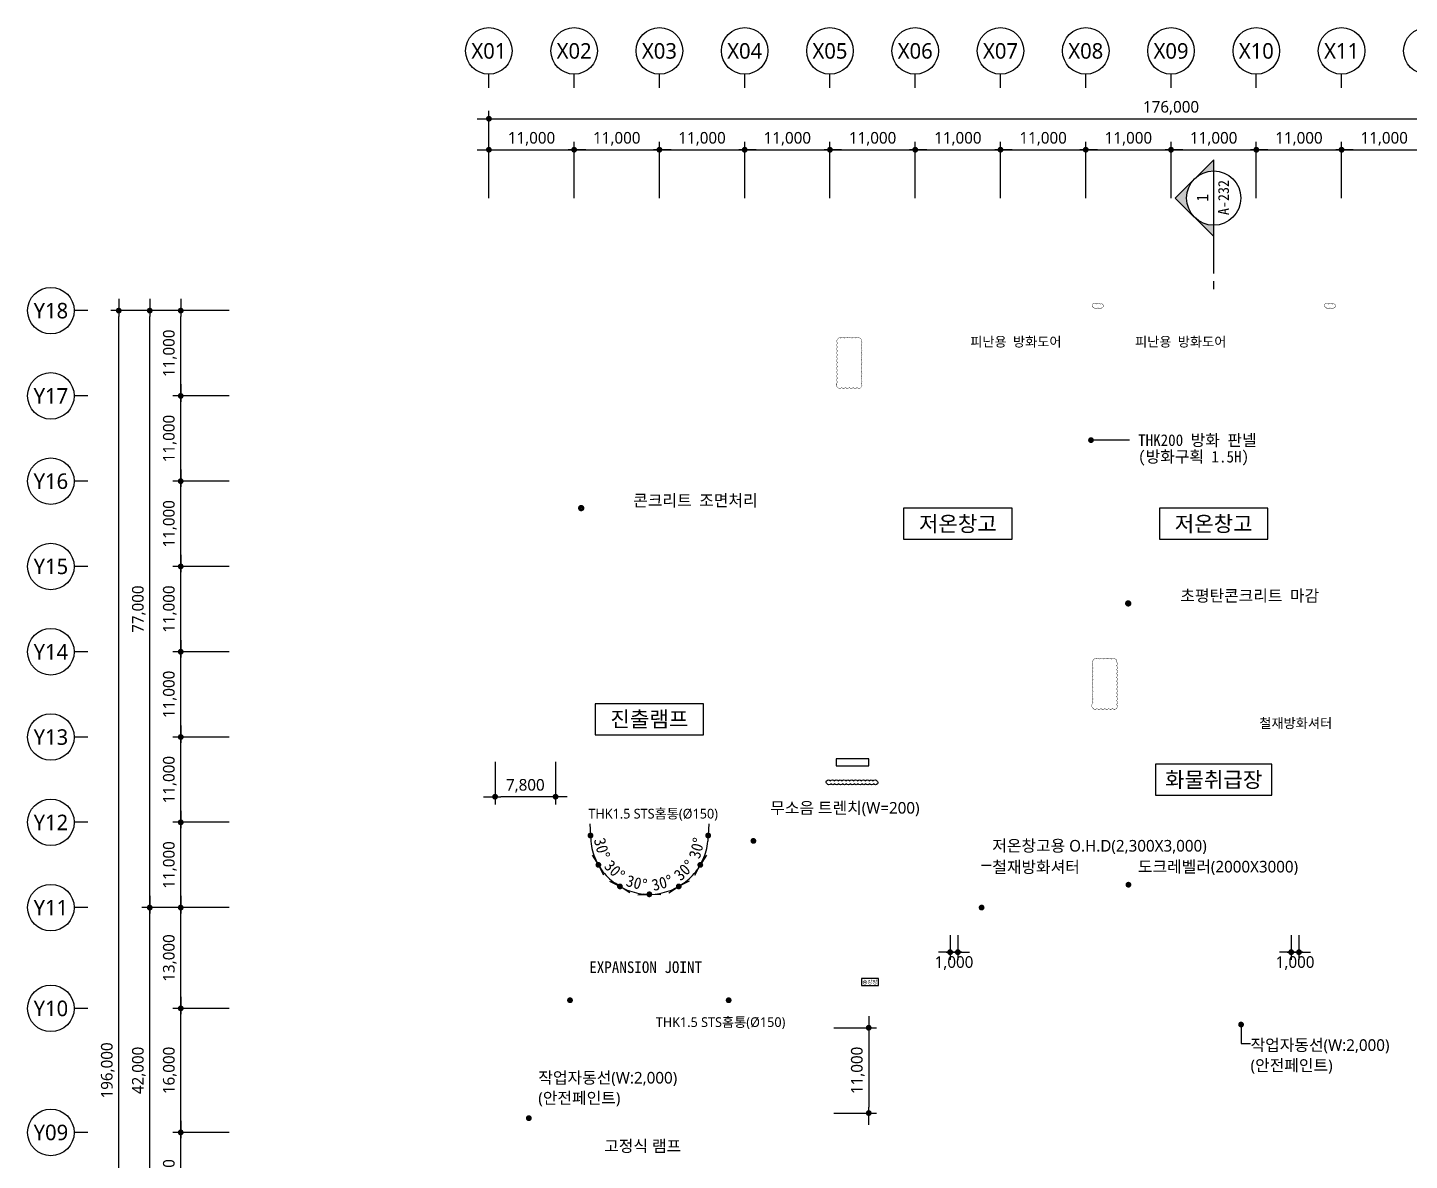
# Model space of a CAD drawing. Header units: millimetres. Extents: x 3546612 to 5615882, y 547008 to 3162891.
# Drawn here: x 4806612 to 4984855, y 2125788 to 2271891 of the extents above; entities that cross this region are included whole.
import ezdxf
from ezdxf.enums import TextEntityAlignment as Align

# ---------------------------------------------------------------- set-up
doc = ezdxf.new("R2010")
doc.units = ezdxf.units.MM
for name, color, linetype, lineweight in [('A-AXIS-BUBL', 7, 'Continuous', 25), ('A-DIMS', 7, 'Continuous', 25), ('A-MKXS-LEAD', 7, 'Continuous', 25), ('A-MKXS-MAK1', 3, 'Continuous', 25), ('A-MKXS-TEXT1', 3, 'Continuous', 25), ('A-MKXS-TEXT2', 7, 'Continuous', 25), ('A-XXXX-TXT2', 3, 'Continuous', 25), ('REV-202205', 20, 'Continuous', 25)]:
    doc.layers.add(name, color=color, linetype=linetype, lineweight=lineweight)
doc.styles.add('HY울릉도L', font='')
doc.styles.add('XR-평면도$0$맑은 고딕', font='malgun.ttf')
doc.styles.add('돋움', font='')
doc.styles.add('돋움체', font='')
doc.styles.add('맑은고딕', font='malgun.ttf')
doc.styles.get('HY울릉도L').set_extended_font_data('HYwulM')
doc.styles.get('돋움').set_extended_font_data('DotumChe')
doc.styles.get('돋움체').set_extended_font_data('DotumChe')
doc.dimstyles.new('CDIM', dxfattribs={"dimtxt": 3, "dimasz": 1.5, "dimexe": 2, "dimexo": 1, "dimgap": 1, "dimtad": 1, "dimdec": 0, "dimrnd": 0.5, "dimzin": 0, "dimdsep": 32, "dimlunit": 6, "dimtxsty": 'HY울릉도L', "dimblk1": '_CIDOT', "dimblk2": '_CIDOT', "dimsah": 1, "dimcen": 5.5, "dimclrd": 2, "dimclre": 2, "dimclrt": 7, "dimadec": 0, "dimazin": 0, "dimtfac": 1, "dimtdec": 0, "dimtix": 1, "dimtmove": 2, "dimatfit": 1, "dimldrblk": '_CIDOT', "dimfxl": 1, "dimtolj": 1, "dimtzin": 0, "dimlwd": -1, "dimarcsym": 0})

# ---------------------------------------------------------------- blocks, each defined once
blk = doc.blocks.new('_CIDOT')
at = {"color": 0, "linetype": 'ByBlock'}
blk.add_line((2, 0), (-1, 0), dxfattribs=at)
at = {"color": 0, "linetype": 'ByBlock', "const_width": 0.5}
blk.add_lwpolyline([(-0.25, 0, 1), (0.25, 0, 1)], format="xyb", close=True, dxfattribs=at)
blk = doc.blocks.new('*D15')
at = {"layer": 'A-DIMS', "lineweight": -2, "transparency": 16777216}
for p, q in [((93193, 135121), (85943, 135121)), ((93193, 122121), (85943, 122121))]:
    blk.add_line(p, q, dxfattribs=at)
at = {"layer": 'A-DIMS', "transparency": 16777216}
blk.add_line((86943, 122871), (86943, 134371), dxfattribs=at)
at = {"layer": 'A-DIMS', "transparency": 16777216, "xscale": 750, "yscale": 750, "zscale": 750}
for p, rotation in [((86943, 135121), 90), ((86943, 122121), 270)]:
    blk.add_blockref('_CIDOT', p, dxfattribs=dict(at, rotation=rotation))
at = {"layer": 'A-DIMS', "color": 3, "transparency": 16777216, "insert": (85538, 128621), "char_height": 1500, "attachment_point": 5, "rotation": 90, "style": '맑은고딕'}
blk.add_mtext('\\A1;13,000', dxfattribs=at)
blk = doc.blocks.new('*D16')
at = {"layer": 'A-DIMS', "lineweight": -2, "transparency": 16777216}
for p, q in [((93193, 151121), (85943, 151121)), ((93193, 135121), (85943, 135121))]:
    blk.add_line(p, q, dxfattribs=at)
at = {"layer": 'A-DIMS', "transparency": 16777216}
blk.add_line((86943, 135871), (86943, 150371), dxfattribs=at)
at = {"layer": 'A-DIMS', "transparency": 16777216, "xscale": 750, "yscale": 750, "zscale": 750}
for p, rotation in [((86943, 151121), 90), ((86943, 135121), 270)]:
    blk.add_blockref('_CIDOT', p, dxfattribs=dict(at, rotation=rotation))
at = {"layer": 'A-DIMS', "color": 3, "transparency": 16777216, "insert": (85538, 143121), "char_height": 1500, "attachment_point": 5, "rotation": 90, "style": '맑은고딕'}
blk.add_mtext('\\A1;16,000', dxfattribs=at)
blk = doc.blocks.new('*D17')
at = {"layer": 'A-DIMS', "lineweight": -2, "transparency": 16777216}
for p, q in [((93193, 164121), (85943, 164121)), ((93193, 151121), (85943, 151121))]:
    blk.add_line(p, q, dxfattribs=at)
at = {"layer": 'A-DIMS', "transparency": 16777216}
blk.add_line((86943, 151871), (86943, 163371), dxfattribs=at)
at = {"layer": 'A-DIMS', "transparency": 16777216, "xscale": 750, "yscale": 750, "zscale": 750}
for p, rotation in [((86943, 164121), 90), ((86943, 151121), 270)]:
    blk.add_blockref('_CIDOT', p, dxfattribs=dict(at, rotation=rotation))
at = {"layer": 'A-DIMS', "color": 3, "transparency": 16777216, "insert": (85538, 157621), "char_height": 1500, "attachment_point": 5, "rotation": 90, "style": '맑은고딕'}
blk.add_mtext('\\A1;13,000', dxfattribs=at)
blk = doc.blocks.new('*D18')
at = {"layer": 'A-DIMS', "lineweight": -2, "transparency": 16777216}
for p, q in [((93193, 175121), (85943, 175121)), ((93193, 164121), (85943, 164121))]:
    blk.add_line(p, q, dxfattribs=at)
at = {"layer": 'A-DIMS', "transparency": 16777216}
blk.add_line((86943, 164871), (86943, 174371), dxfattribs=at)
at = {"layer": 'A-DIMS', "transparency": 16777216, "xscale": 750, "yscale": 750, "zscale": 750}
for p, rotation in [((86943, 175121), 90), ((86943, 164121), 270)]:
    blk.add_blockref('_CIDOT', p, dxfattribs=dict(at, rotation=rotation))
at = {"layer": 'A-DIMS', "color": 3, "transparency": 16777216, "insert": (85538, 169621), "char_height": 1500, "attachment_point": 5, "rotation": 90, "style": '맑은고딕'}
blk.add_mtext('\\A1;11,000', dxfattribs=at)
blk = doc.blocks.new('*D19')
at = {"layer": 'A-DIMS', "lineweight": -2, "transparency": 16777216}
for p, q in [((93193, 186121), (85943, 186121)), ((93193, 175121), (85943, 175121))]:
    blk.add_line(p, q, dxfattribs=at)
at = {"layer": 'A-DIMS', "transparency": 16777216}
blk.add_line((86943, 175871), (86943, 185371), dxfattribs=at)
at = {"layer": 'A-DIMS', "transparency": 16777216, "xscale": 750, "yscale": 750, "zscale": 750}
for p, rotation in [((86943, 186121), 90), ((86943, 175121), 270)]:
    blk.add_blockref('_CIDOT', p, dxfattribs=dict(at, rotation=rotation))
at = {"layer": 'A-DIMS', "color": 3, "transparency": 16777216, "insert": (85538, 180621), "char_height": 1500, "attachment_point": 5, "rotation": 90, "style": '맑은고딕'}
blk.add_mtext('\\A1;11,000', dxfattribs=at)
blk = doc.blocks.new('*D20')
at = {"layer": 'A-DIMS', "lineweight": -2, "transparency": 16777216}
for p, q in [((93193, 197121), (85943, 197121)), ((93193, 186121), (85943, 186121))]:
    blk.add_line(p, q, dxfattribs=at)
at = {"layer": 'A-DIMS', "transparency": 16777216}
blk.add_line((86943, 186871), (86943, 196371), dxfattribs=at)
at = {"layer": 'A-DIMS', "transparency": 16777216, "xscale": 750, "yscale": 750, "zscale": 750}
for p, rotation in [((86943, 197121), 90), ((86943, 186121), 270)]:
    blk.add_blockref('_CIDOT', p, dxfattribs=dict(at, rotation=rotation))
at = {"layer": 'A-DIMS', "color": 3, "transparency": 16777216, "insert": (85538, 191621), "char_height": 1500, "attachment_point": 5, "rotation": 90, "style": '맑은고딕'}
blk.add_mtext('\\A1;11,000', dxfattribs=at)
blk = doc.blocks.new('*D21')
at = {"layer": 'A-DIMS', "lineweight": -2, "transparency": 16777216}
for p, q in [((93193, 208121), (85943, 208121)), ((93193, 197121), (85943, 197121))]:
    blk.add_line(p, q, dxfattribs=at)
at = {"layer": 'A-DIMS', "transparency": 16777216}
blk.add_line((86943, 197871), (86943, 207371), dxfattribs=at)
at = {"layer": 'A-DIMS', "transparency": 16777216, "xscale": 750, "yscale": 750, "zscale": 750}
for p, rotation in [((86943, 208121), 90), ((86943, 197121), 270)]:
    blk.add_blockref('_CIDOT', p, dxfattribs=dict(at, rotation=rotation))
at = {"layer": 'A-DIMS', "color": 3, "transparency": 16777216, "insert": (85538, 202621), "char_height": 1500, "attachment_point": 5, "rotation": 90, "style": '맑은고딕'}
blk.add_mtext('\\A1;11,000', dxfattribs=at)
blk = doc.blocks.new('*D22')
at = {"layer": 'A-DIMS', "lineweight": -2, "transparency": 16777216}
for p, q in [((93193, 219121), (85943, 219121)), ((93193, 208121), (85943, 208121))]:
    blk.add_line(p, q, dxfattribs=at)
at = {"layer": 'A-DIMS', "transparency": 16777216}
blk.add_line((86943, 208871), (86943, 218371), dxfattribs=at)
at = {"layer": 'A-DIMS', "transparency": 16777216, "xscale": 750, "yscale": 750, "zscale": 750}
for p, rotation in [((86943, 219121), 90), ((86943, 208121), 270)]:
    blk.add_blockref('_CIDOT', p, dxfattribs=dict(at, rotation=rotation))
at = {"layer": 'A-DIMS', "color": 3, "transparency": 16777216, "insert": (85538, 213621), "char_height": 1500, "attachment_point": 5, "rotation": 90, "style": '맑은고딕'}
blk.add_mtext('\\A1;11,000', dxfattribs=at)
blk = doc.blocks.new('*D23')
at = {"layer": 'A-DIMS', "lineweight": -2, "transparency": 16777216}
for p, q in [((93193, 230121), (85943, 230121)), ((93193, 219121), (85943, 219121))]:
    blk.add_line(p, q, dxfattribs=at)
at = {"layer": 'A-DIMS', "transparency": 16777216}
blk.add_line((86943, 219871), (86943, 229371), dxfattribs=at)
at = {"layer": 'A-DIMS', "transparency": 16777216, "xscale": 750, "yscale": 750, "zscale": 750}
for p, rotation in [((86943, 230121), 90), ((86943, 219121), 270)]:
    blk.add_blockref('_CIDOT', p, dxfattribs=dict(at, rotation=rotation))
at = {"layer": 'A-DIMS', "color": 3, "transparency": 16777216, "insert": (85538, 224621), "char_height": 1500, "attachment_point": 5, "rotation": 90, "style": '맑은고딕'}
blk.add_mtext('\\A1;11,000', dxfattribs=at)
blk = doc.blocks.new('*D24')
at = {"layer": 'A-DIMS', "lineweight": -2, "transparency": 16777216}
for p, q in [((93193, 241121), (85943, 241121)), ((93193, 230121), (85943, 230121))]:
    blk.add_line(p, q, dxfattribs=at)
at = {"layer": 'A-DIMS', "transparency": 16777216}
blk.add_line((86943, 230871), (86943, 240371), dxfattribs=at)
at = {"layer": 'A-DIMS', "transparency": 16777216, "xscale": 750, "yscale": 750, "zscale": 750}
for p, rotation in [((86943, 241121), 90), ((86943, 230121), 270)]:
    blk.add_blockref('_CIDOT', p, dxfattribs=dict(at, rotation=rotation))
at = {"layer": 'A-DIMS', "color": 3, "transparency": 16777216, "insert": (85538, 235621), "char_height": 1500, "attachment_point": 5, "rotation": 90, "style": '맑은고딕'}
blk.add_mtext('\\A1;11,000', dxfattribs=at)
blk = doc.blocks.new('*D26')
at = {"layer": 'A-DIMS', "lineweight": -2, "transparency": 16777216}
for p, q in [((93193, 241121), (77943, 241121)), ((93193, 45121), (77943, 45121))]:
    blk.add_line(p, q, dxfattribs=at)
at = {"layer": 'A-DIMS', "transparency": 16777216}
blk.add_line((78943, 45871), (78943, 240371), dxfattribs=at)
at = {"layer": 'A-DIMS', "transparency": 16777216, "xscale": 750, "yscale": 750, "zscale": 750}
for p, rotation in [((78943, 241121), 90), ((78943, 45121), 270)]:
    blk.add_blockref('_CIDOT', p, dxfattribs=dict(at, rotation=rotation))
at = {"layer": 'A-DIMS', "color": 3, "transparency": 16777216, "insert": (77538, 143121), "char_height": 1500, "attachment_point": 5, "rotation": 90, "style": '맑은고딕'}
blk.add_mtext('\\A1;196,000', dxfattribs=at)
blk = doc.blocks.new('*D28')
at = {"layer": 'A-DIMS', "lineweight": -2, "transparency": 16777216}
for p, q in [((93193, 164121), (81943, 164121)), ((93193, 122121), (81943, 122121))]:
    blk.add_line(p, q, dxfattribs=at)
at = {"layer": 'A-DIMS', "transparency": 16777216}
blk.add_line((82943, 122871), (82943, 163371), dxfattribs=at)
at = {"layer": 'A-DIMS', "transparency": 16777216, "xscale": 750, "yscale": 750, "zscale": 750}
for p, rotation in [((82943, 164121), 90), ((82943, 122121), 270)]:
    blk.add_blockref('_CIDOT', p, dxfattribs=dict(at, rotation=rotation))
at = {"layer": 'A-DIMS', "color": 3, "transparency": 16777216, "insert": (81542, 143121), "char_height": 1500, "attachment_point": 5, "rotation": 90, "style": '맑은고딕'}
blk.add_mtext('\\A1;42,000', dxfattribs=at)
blk = doc.blocks.new('*D29')
at = {"layer": 'A-DIMS', "lineweight": -2, "transparency": 16777216}
for p, q in [((93193, 241121), (81943, 241121)), ((93193, 164121), (81943, 164121))]:
    blk.add_line(p, q, dxfattribs=at)
at = {"layer": 'A-DIMS', "transparency": 16777216}
blk.add_line((82943, 164871), (82943, 240371), dxfattribs=at)
at = {"layer": 'A-DIMS', "transparency": 16777216, "xscale": 750, "yscale": 750, "zscale": 750}
for p, rotation in [((82943, 241121), 90), ((82943, 164121), 270)]:
    blk.add_blockref('_CIDOT', p, dxfattribs=dict(at, rotation=rotation))
at = {"layer": 'A-DIMS', "color": 3, "transparency": 16777216, "insert": (81542, 202621), "char_height": 1500, "attachment_point": 5, "rotation": 90, "style": '맑은고딕'}
blk.add_mtext('\\A1;77,000', dxfattribs=at)
blk = doc.blocks.new('*D30')
at = {"layer": 'A-DIMS', "lineweight": -2, "transparency": 16777216}
for p, q in [((148693, 255621), (148693, 262871)), ((159693, 255621), (159693, 262871))]:
    blk.add_line(p, q, dxfattribs=at)
at = {"layer": 'A-DIMS', "transparency": 16777216}
blk.add_line((149443, 261871), (158943, 261871), dxfattribs=at)
at = {"layer": 'A-DIMS', "transparency": 16777216, "xscale": 750, "yscale": 750, "zscale": 750, "rotation": 180}
blk.add_blockref('_CIDOT', (148693, 261871), dxfattribs=at)
at = {"layer": 'A-DIMS', "transparency": 16777216, "xscale": 750, "yscale": 750, "zscale": 750}
blk.add_blockref('_CIDOT', (159693, 261871), dxfattribs=at)
at = {"layer": 'A-DIMS', "color": 3, "transparency": 16777216, "insert": (154193, 263275), "char_height": 1500, "attachment_point": 5, "style": '맑은고딕'}
blk.add_mtext('\\A1;11,000', dxfattribs=at)
blk = doc.blocks.new('*D31')
at = {"layer": 'A-DIMS', "lineweight": -2, "transparency": 16777216}
for p, q in [((159693, 255621), (159693, 262871)), ((170693, 255621), (170693, 262871))]:
    blk.add_line(p, q, dxfattribs=at)
at = {"layer": 'A-DIMS', "transparency": 16777216}
blk.add_line((160443, 261871), (169943, 261871), dxfattribs=at)
at = {"layer": 'A-DIMS', "transparency": 16777216, "xscale": 750, "yscale": 750, "zscale": 750, "rotation": 180}
blk.add_blockref('_CIDOT', (159693, 261871), dxfattribs=at)
at = {"layer": 'A-DIMS', "transparency": 16777216, "xscale": 750, "yscale": 750, "zscale": 750}
blk.add_blockref('_CIDOT', (170693, 261871), dxfattribs=at)
at = {"layer": 'A-DIMS', "color": 3, "transparency": 16777216, "insert": (165193, 263275), "char_height": 1500, "attachment_point": 5, "style": '맑은고딕'}
blk.add_mtext('\\A1;11,000', dxfattribs=at)
blk = doc.blocks.new('*D32')
at = {"layer": 'A-DIMS', "lineweight": -2, "transparency": 16777216}
for p, q in [((170693, 255621), (170693, 262871)), ((181693, 255621), (181693, 262871))]:
    blk.add_line(p, q, dxfattribs=at)
at = {"layer": 'A-DIMS', "transparency": 16777216}
blk.add_line((171443, 261871), (180943, 261871), dxfattribs=at)
at = {"layer": 'A-DIMS', "transparency": 16777216, "xscale": 750, "yscale": 750, "zscale": 750, "rotation": 180}
blk.add_blockref('_CIDOT', (170693, 261871), dxfattribs=at)
at = {"layer": 'A-DIMS', "transparency": 16777216, "xscale": 750, "yscale": 750, "zscale": 750}
blk.add_blockref('_CIDOT', (181693, 261871), dxfattribs=at)
at = {"layer": 'A-DIMS', "color": 3, "transparency": 16777216, "insert": (176193, 263275), "char_height": 1500, "attachment_point": 5, "style": '맑은고딕'}
blk.add_mtext('\\A1;11,000', dxfattribs=at)
blk = doc.blocks.new('*D33')
at = {"layer": 'A-DIMS', "lineweight": -2, "transparency": 16777216}
for p, q in [((181693, 255621), (181693, 262871)), ((192693, 255621), (192693, 262871))]:
    blk.add_line(p, q, dxfattribs=at)
at = {"layer": 'A-DIMS', "transparency": 16777216}
blk.add_line((182443, 261871), (191943, 261871), dxfattribs=at)
at = {"layer": 'A-DIMS', "transparency": 16777216, "xscale": 750, "yscale": 750, "zscale": 750, "rotation": 180}
blk.add_blockref('_CIDOT', (181693, 261871), dxfattribs=at)
at = {"layer": 'A-DIMS', "transparency": 16777216, "xscale": 750, "yscale": 750, "zscale": 750}
blk.add_blockref('_CIDOT', (192693, 261871), dxfattribs=at)
at = {"layer": 'A-DIMS', "color": 3, "transparency": 16777216, "insert": (187193, 263275), "char_height": 1500, "attachment_point": 5, "style": '맑은고딕'}
blk.add_mtext('\\A1;11,000', dxfattribs=at)
blk = doc.blocks.new('*D34')
at = {"layer": 'A-DIMS', "lineweight": -2, "transparency": 16777216}
for p, q in [((192693, 255621), (192693, 262871)), ((203693, 255621), (203693, 262871))]:
    blk.add_line(p, q, dxfattribs=at)
at = {"layer": 'A-DIMS', "transparency": 16777216}
blk.add_line((193443, 261871), (202943, 261871), dxfattribs=at)
at = {"layer": 'A-DIMS', "transparency": 16777216, "xscale": 750, "yscale": 750, "zscale": 750, "rotation": 180}
blk.add_blockref('_CIDOT', (192693, 261871), dxfattribs=at)
at = {"layer": 'A-DIMS', "transparency": 16777216, "xscale": 750, "yscale": 750, "zscale": 750}
blk.add_blockref('_CIDOT', (203693, 261871), dxfattribs=at)
at = {"layer": 'A-DIMS', "color": 3, "transparency": 16777216, "insert": (198193, 263275), "char_height": 1500, "attachment_point": 5, "style": '맑은고딕'}
blk.add_mtext('\\A1;11,000', dxfattribs=at)
blk = doc.blocks.new('*D35')
at = {"layer": 'A-DIMS', "lineweight": -2, "transparency": 16777216}
for p, q in [((203693, 255621), (203693, 262871)), ((214693, 255621), (214693, 262871))]:
    blk.add_line(p, q, dxfattribs=at)
at = {"layer": 'A-DIMS', "transparency": 16777216}
blk.add_line((204443, 261871), (213943, 261871), dxfattribs=at)
at = {"layer": 'A-DIMS', "transparency": 16777216, "xscale": 750, "yscale": 750, "zscale": 750, "rotation": 180}
blk.add_blockref('_CIDOT', (203693, 261871), dxfattribs=at)
at = {"layer": 'A-DIMS', "transparency": 16777216, "xscale": 750, "yscale": 750, "zscale": 750}
blk.add_blockref('_CIDOT', (214693, 261871), dxfattribs=at)
at = {"layer": 'A-DIMS', "color": 3, "transparency": 16777216, "insert": (209193, 263275), "char_height": 1500, "attachment_point": 5, "style": '맑은고딕'}
blk.add_mtext('\\A1;11,000', dxfattribs=at)
blk = doc.blocks.new('*D36')
at = {"layer": 'A-DIMS', "lineweight": -2, "transparency": 16777216}
for p, q in [((214693, 255621), (214693, 262871)), ((225693, 255621), (225693, 262871))]:
    blk.add_line(p, q, dxfattribs=at)
at = {"layer": 'A-DIMS', "transparency": 16777216}
blk.add_line((215443, 261871), (224943, 261871), dxfattribs=at)
at = {"layer": 'A-DIMS', "transparency": 16777216, "xscale": 750, "yscale": 750, "zscale": 750, "rotation": 180}
blk.add_blockref('_CIDOT', (214693, 261871), dxfattribs=at)
at = {"layer": 'A-DIMS', "transparency": 16777216, "xscale": 750, "yscale": 750, "zscale": 750}
blk.add_blockref('_CIDOT', (225693, 261871), dxfattribs=at)
at = {"layer": 'A-DIMS', "color": 3, "transparency": 16777216, "insert": (220193, 263275), "char_height": 1500, "attachment_point": 5, "style": '맑은고딕'}
blk.add_mtext('\\A1;11,000', dxfattribs=at)
blk = doc.blocks.new('*D37')
at = {"layer": 'A-DIMS', "lineweight": -2, "transparency": 16777216}
for p, q in [((225693, 255621), (225693, 262871)), ((236693, 255621), (236693, 262871))]:
    blk.add_line(p, q, dxfattribs=at)
at = {"layer": 'A-DIMS', "transparency": 16777216}
blk.add_line((226443, 261871), (235943, 261871), dxfattribs=at)
at = {"layer": 'A-DIMS', "transparency": 16777216, "xscale": 750, "yscale": 750, "zscale": 750, "rotation": 180}
blk.add_blockref('_CIDOT', (225693, 261871), dxfattribs=at)
at = {"layer": 'A-DIMS', "transparency": 16777216, "xscale": 750, "yscale": 750, "zscale": 750}
blk.add_blockref('_CIDOT', (236693, 261871), dxfattribs=at)
at = {"layer": 'A-DIMS', "color": 3, "transparency": 16777216, "insert": (231193, 263275), "char_height": 1500, "attachment_point": 5, "style": '맑은고딕'}
blk.add_mtext('\\A1;11,000', dxfattribs=at)
blk = doc.blocks.new('*D38')
at = {"layer": 'A-DIMS', "lineweight": -2, "transparency": 16777216}
for p, q in [((236693, 255621), (236693, 262871)), ((247693, 255621), (247693, 262871))]:
    blk.add_line(p, q, dxfattribs=at)
at = {"layer": 'A-DIMS', "transparency": 16777216}
blk.add_line((237443, 261871), (246943, 261871), dxfattribs=at)
at = {"layer": 'A-DIMS', "transparency": 16777216, "xscale": 750, "yscale": 750, "zscale": 750, "rotation": 180}
blk.add_blockref('_CIDOT', (236693, 261871), dxfattribs=at)
at = {"layer": 'A-DIMS', "transparency": 16777216, "xscale": 750, "yscale": 750, "zscale": 750}
blk.add_blockref('_CIDOT', (247693, 261871), dxfattribs=at)
at = {"layer": 'A-DIMS', "color": 3, "transparency": 16777216, "insert": (242193, 263275), "char_height": 1500, "attachment_point": 5, "style": '맑은고딕'}
blk.add_mtext('\\A1;11,000', dxfattribs=at)
blk = doc.blocks.new('*D43')
at = {"layer": 'A-DIMS', "lineweight": -2, "transparency": 16777216}
for p, q in [((126693, 255621), (126693, 266871)), ((302693, 255621), (302693, 266871))]:
    blk.add_line(p, q, dxfattribs=at)
at = {"layer": 'A-DIMS', "transparency": 16777216}
blk.add_line((127443, 265871), (301943, 265871), dxfattribs=at)
at = {"layer": 'A-DIMS', "transparency": 16777216, "xscale": 750, "yscale": 750, "zscale": 750, "rotation": 180}
blk.add_blockref('_CIDOT', (126693, 265871), dxfattribs=at)
at = {"layer": 'A-DIMS', "transparency": 16777216, "xscale": 750, "yscale": 750, "zscale": 750}
blk.add_blockref('_CIDOT', (302693, 265871), dxfattribs=at)
at = {"layer": 'A-DIMS', "color": 3, "transparency": 16777216, "insert": (214693, 267275), "char_height": 1500, "attachment_point": 5, "style": '맑은고딕'}
blk.add_mtext('\\A1;176,000', dxfattribs=at)
blk = doc.blocks.new('*D45')
at = {"layer": 'A-DIMS', "lineweight": -2, "transparency": 16777216}
for p, q in [((126693, 255621), (126693, 262871)), ((137693, 255621), (137693, 262871))]:
    blk.add_line(p, q, dxfattribs=at)
at = {"layer": 'A-DIMS', "transparency": 16777216}
blk.add_line((127443, 261871), (136943, 261871), dxfattribs=at)
at = {"layer": 'A-DIMS', "transparency": 16777216, "xscale": 750, "yscale": 750, "zscale": 750, "rotation": 180}
blk.add_blockref('_CIDOT', (126693, 261871), dxfattribs=at)
at = {"layer": 'A-DIMS', "transparency": 16777216, "xscale": 750, "yscale": 750, "zscale": 750}
blk.add_blockref('_CIDOT', (137693, 261871), dxfattribs=at)
at = {"layer": 'A-DIMS', "color": 3, "transparency": 16777216, "insert": (132193, 263275), "char_height": 1500, "attachment_point": 5, "style": '맑은고딕'}
blk.add_mtext('\\A1;11,000', dxfattribs=at)
blk = doc.blocks.new('*D46')
at = {"layer": 'A-DIMS', "lineweight": -2, "transparency": 16777216}
for p, q in [((137693, 255621), (137693, 262871)), ((148693, 255621), (148693, 262871))]:
    blk.add_line(p, q, dxfattribs=at)
at = {"layer": 'A-DIMS', "transparency": 16777216}
blk.add_line((138443, 261871), (147943, 261871), dxfattribs=at)
at = {"layer": 'A-DIMS', "transparency": 16777216, "xscale": 750, "yscale": 750, "zscale": 750, "rotation": 180}
blk.add_blockref('_CIDOT', (137693, 261871), dxfattribs=at)
at = {"layer": 'A-DIMS', "transparency": 16777216, "xscale": 750, "yscale": 750, "zscale": 750}
blk.add_blockref('_CIDOT', (148693, 261871), dxfattribs=at)
at = {"layer": 'A-DIMS', "color": 3, "transparency": 16777216, "insert": (143193, 263275), "char_height": 1500, "attachment_point": 5, "style": '맑은고딕'}
blk.add_mtext('\\A1;11,000', dxfattribs=at)
blk = doc.blocks.new('글_진출램프')
at = {"layer": 'A-XXXX-TXT2', "color": 0}
blk.add_lwpolyline([(-7000, -1997), (7000, -1997), (7000, 2003), (-7000, 2003)], close=True, dxfattribs=at)
at = {"layer": 'A-XXXX-TXT2', "style": '맑은고딕'}
blk.add_text('진출램프', height=2000, dxfattribs=at).set_placement((0, 3), align=Align.MIDDLE_CENTER)
blk = doc.blocks.new('글_승강장')
at = {"layer": 'A-XXXX-TXT2', "color": 0, "ltscale": 100}
blk.add_lwpolyline([(-1100, 450), (-1100, -450), (1100, -450), (1100, 450)], close=True, dxfattribs=at)
at = {"layer": 'A-XXXX-TXT2', "ltscale": 100, "style": 'XR-평면도$0$맑은 고딕'}
blk.add_text('승강장', height=500, dxfattribs=at).set_placement((0, 0), align=Align.MIDDLE_CENTER)
blk = doc.blocks.new('*D110')
at = {"layer": 'A-DIMS', "lineweight": -2, "transparency": 16777216}
for p, q in [((4866912, 2177191), (4866912, 2171691)), ((4874712, 2177191), (4874712, 2171691))]:
    blk.add_line(p, q, dxfattribs=at)
at = {"layer": 'A-DIMS', "transparency": 16777216}
blk.add_line((4873962, 2172691), (4867662, 2172691), dxfattribs=at)
at = {"layer": 'A-DIMS', "transparency": 16777216, "xscale": 750, "yscale": 750, "zscale": 750}
for p, rotation in [((4866912, 2172691), 179.9999710073349), ((4874712, 2172691), 359.9999710073349)]:
    blk.add_blockref('_CIDOT', p, dxfattribs=dict(at, rotation=rotation))
at = {"layer": 'A-DIMS', "color": 3, "transparency": 16777216, "insert": (4870812, 2174092), "char_height": 1500, "attachment_point": 5, "rotation": 359.99997, "style": '맑은고딕'}
blk.add_mtext('\\A1;7,800', dxfattribs=at)
blk = doc.blocks.new('*D112')
at = {"layer": 'A-DIMS', "lineweight": -2, "transparency": 16777216}
for p, q in [((4925612, 2154840), (4925612, 2151640)), ((4926612, 2154840), (4926612, 2151640))]:
    blk.add_line(p, q, dxfattribs=at)
at = {"layer": 'A-DIMS', "transparency": 16777216}
for p, q in [((4924862, 2152640), (4924112, 2152640)), ((4926612, 2152640), (4925612, 2152640)), ((4927362, 2152640), (4928112, 2152640))]:
    blk.add_line(p, q, dxfattribs=at)
at = {"layer": 'A-DIMS', "transparency": 16777216, "xscale": 750, "yscale": 750, "zscale": 750}
blk.add_blockref('_CIDOT', (4925612, 2152640), dxfattribs=at)
at = {"layer": 'A-DIMS', "transparency": 16777216, "xscale": 750, "yscale": 750, "zscale": 750, "rotation": 180}
blk.add_blockref('_CIDOT', (4926612, 2152640), dxfattribs=at)
at = {"layer": 'A-DIMS', "color": 3, "transparency": 16777216, "insert": (4926112, 2151235), "char_height": 1500, "attachment_point": 5, "style": '맑은고딕'}
blk.add_mtext('\\A1;1,000', dxfattribs=at)
blk = doc.blocks.new('*D114')
at = {"layer": 'A-DIMS', "lineweight": -2, "transparency": 16777216}
for p, q in [((4969612, 2154840), (4969612, 2151640)), ((4970612, 2154840), (4970612, 2151640))]:
    blk.add_line(p, q, dxfattribs=at)
at = {"layer": 'A-DIMS', "transparency": 16777216}
for p, q in [((4968862, 2152640), (4968112, 2152640)), ((4970612, 2152640), (4969612, 2152640)), ((4971362, 2152640), (4972112, 2152640))]:
    blk.add_line(p, q, dxfattribs=at)
at = {"layer": 'A-DIMS', "transparency": 16777216, "xscale": 750, "yscale": 750, "zscale": 750}
blk.add_blockref('_CIDOT', (4969612, 2152640), dxfattribs=at)
at = {"layer": 'A-DIMS', "transparency": 16777216, "xscale": 750, "yscale": 750, "zscale": 750, "rotation": 180}
blk.add_blockref('_CIDOT', (4970612, 2152640), dxfattribs=at)
at = {"layer": 'A-DIMS', "color": 3, "transparency": 16777216, "insert": (4970112, 2151235), "char_height": 1500, "attachment_point": 5, "style": '맑은고딕'}
blk.add_mtext('\\A1;1,000', dxfattribs=at)
blk = doc.blocks.new('*D115')
at = {"layer": 'A-DIMS', "transparency": 16777216}
blk.add_arc((4886812, 2167691), 7587, 305.666, 324.334, dxfattribs=at)
at = {"layer": 'A-DIMS', "transparency": 16777216, "xscale": 750, "yscale": 750, "zscale": 750}
for p, rotation in [((4893383, 2163898), 57.16699755167519), ((4890605, 2161120), 212.8330024483249)]:
    blk.add_blockref('_CIDOT', p, dxfattribs=dict(at, rotation=rotation))
at = {"layer": 'A-DIMS', "color": 3, "transparency": 16777216, "insert": (4891292, 2163211), "char_height": 1500, "attachment_point": 5, "rotation": 45, "style": '돋움'}
blk.add_mtext('\\A1;30°', dxfattribs=at)
blk = doc.blocks.new('*D116')
at = {"layer": 'A-DIMS', "transparency": 16777216}
blk.add_arc((4886812, 2167691), 7587, 335.666, 354.334, dxfattribs=at)
at = {"layer": 'A-DIMS', "transparency": 16777216, "xscale": 750, "yscale": 750, "zscale": 750}
for p, rotation in [((4894399, 2167691), 87.16699788413507), ((4893383, 2163898), 242.833002115865)]:
    blk.add_blockref('_CIDOT', p, dxfattribs=dict(at, rotation=rotation))
at = {"layer": 'A-DIMS', "color": 3, "transparency": 16777216, "insert": (4892932, 2166051), "char_height": 1500, "attachment_point": 5, "rotation": 75, "style": '돋움'}
blk.add_mtext('\\A1;30°', dxfattribs=at)
blk = doc.blocks.new('*D117')
at = {"layer": 'A-DIMS', "transparency": 16777216}
blk.add_arc((4886812, 2167691), 7587, 275.666, 294.334, dxfattribs=at)
at = {"layer": 'A-DIMS', "transparency": 16777216, "xscale": 750, "yscale": 750, "zscale": 750}
for p, rotation in [((4890605, 2161120), 27.16699755167306), ((4886812, 2160104), 182.8330024483247)]:
    blk.add_blockref('_CIDOT', p, dxfattribs=dict(at, rotation=rotation))
at = {"layer": 'A-DIMS', "color": 3, "transparency": 16777216, "insert": (4888452, 2161571), "char_height": 1500, "attachment_point": 5, "rotation": 15, "style": '돋움'}
blk.add_mtext('\\A1;30°', dxfattribs=at)
blk = doc.blocks.new('*D118')
at = {"layer": 'A-DIMS', "transparency": 16777216}
blk.add_arc((4886812, 2167691), 7587, 215.666, 234.334, dxfattribs=at)
at = {"layer": 'A-DIMS', "transparency": 16777216, "xscale": 750, "yscale": 750, "zscale": 750}
for p, rotation in [((4880241, 2163898), 122.8330024483245), ((4883018, 2161120), 327.1669975516754)]:
    blk.add_blockref('_CIDOT', p, dxfattribs=dict(at, rotation=rotation))
at = {"layer": 'A-DIMS', "color": 3, "transparency": 16777216, "insert": (4882331, 2163211), "char_height": 1500, "attachment_point": 5, "rotation": 315, "style": '돋움'}
blk.add_mtext('\\A1;30°', dxfattribs=at)
blk = doc.blocks.new('*D119')
at = {"layer": 'A-DIMS', "transparency": 16777216}
blk.add_arc((4886812, 2167691), 7587, 185.666, 204.334, dxfattribs=at)
at = {"layer": 'A-DIMS', "transparency": 16777216, "xscale": 750, "yscale": 750, "zscale": 750}
for p, rotation in [((4879225, 2167691), 92.83300211586561), ((4880241, 2163898), 297.1669978841343)]:
    blk.add_blockref('_CIDOT', p, dxfattribs=dict(at, rotation=rotation))
at = {"layer": 'A-DIMS', "color": 3, "transparency": 16777216, "insert": (4880691, 2166051), "char_height": 1500, "attachment_point": 5, "rotation": 285, "style": '돋움'}
blk.add_mtext('\\A1;30°', dxfattribs=at)
blk = doc.blocks.new('*D120')
at = {"layer": 'A-DIMS', "transparency": 16777216}
blk.add_arc((4886812, 2167691), 7587, 245.666, 264.334, dxfattribs=at)
at = {"layer": 'A-DIMS', "transparency": 16777216, "xscale": 750, "yscale": 750, "zscale": 750}
for p, rotation in [((4883018, 2161120), 152.833002448325), ((4886812, 2160104), 357.1669975516752)]:
    blk.add_blockref('_CIDOT', p, dxfattribs=dict(at, rotation=rotation))
at = {"layer": 'A-DIMS', "color": 3, "transparency": 16777216, "insert": (4885172, 2161571), "char_height": 1500, "attachment_point": 5, "rotation": 345, "style": '돋움'}
blk.add_mtext('\\A1;30°', dxfattribs=at)
blk = doc.blocks.new('A$C46A32BF9')
at = {"layer": 'A-MKXS-MAK1'}
h = blk.add_hatch(color=256, dxfattribs=at)
h.paths.add_polyline_path([(215243, 255634), (217718, 253159, -0.4142136), (217718, 258109)])
h.paths.add_polyline_path([(217718, 253159), (220193, 250684), (220193, 252134, -0.1989124)])
h.paths.add_polyline_path([(217718, 258109, -0.1989124), (220193, 259134), (220193, 260583)])
for p, q in [((220193, 260583), (215243, 255634)), ((220193, 245906), (220193, 260583)), ((220193, 250684), (215243, 255634)), ((220193, 243906), (220193, 244906))]:
    blk.add_line(p, q, dxfattribs=at)
blk.add_circle((220193, 255634), 3500, dxfattribs=at)
at = {"layer": 'A-MKXS-TEXT2', "style": '돋움체'}
for s, height, p in [('A-232', 1400, (221470, 255705)), ('1', 1500, (218750, 255676))]:
    blk.add_text(s, height=height, rotation=90, dxfattribs=at).set_placement(p, align=Align.MIDDLE)
blk = doc.blocks.new('*D212')
at = {"layer": 'A-DIMS', "lineweight": -2, "transparency": 16777216}
for p, q in [((4910612, 2142891), (4916112, 2142891)), ((4910612, 2131891), (4916112, 2131891))]:
    blk.add_line(p, q, dxfattribs=at)
at = {"layer": 'A-DIMS', "transparency": 16777216}
blk.add_line((4915112, 2142141), (4915112, 2132641), dxfattribs=at)
at = {"layer": 'A-DIMS', "transparency": 16777216, "xscale": 750, "yscale": 750, "zscale": 750}
for p, rotation in [((4915112, 2142891), 90), ((4915112, 2131891), 270)]:
    blk.add_blockref('_CIDOT', p, dxfattribs=dict(at, rotation=rotation))
at = {"layer": 'A-DIMS', "color": 3, "transparency": 16777216, "insert": (4913707, 2137391), "char_height": 1500, "attachment_point": 5, "rotation": 90, "style": '맑은고딕'}
blk.add_mtext('\\A1;11,000', dxfattribs=at)
blk = doc.blocks.new('글_저온창고')
at = {"layer": 'A-XXXX-TXT2', "color": 0}
blk.add_lwpolyline([(-7000, -2000), (7000, -2000), (7000, 2000), (-7000, 2000)], close=True, dxfattribs=at)
at = {"layer": 'A-XXXX-TXT2', "style": '맑은고딕'}
blk.add_text('저온창고', height=2000, dxfattribs=at).set_placement((0, 0), align=Align.MIDDLE_CENTER)
blk = doc.blocks.new('글_작업장')
at = {"layer": 'A-XXXX-TXT2', "color": 0}
blk.add_lwpolyline([(-7500, -2000), (7500, -2000), (7500, 2000), (-7500, 2000)], close=True, dxfattribs=at)
at = {"layer": 'A-XXXX-TXT2', "style": '맑은고딕'}
blk.add_text('화물취급장', height=2000, dxfattribs=at).set_placement((0, 0), align=Align.MIDDLE_CENTER)
blk = doc.blocks.new('DIM(210222)')
for p, q in [((126693, 269870.6), (126693, 271620.6)), ((137693, 269870.6), (137693, 271620.6)), ((148693, 269870.6), (148693, 271620.6)), ((159693, 269870.6), (159693, 271620.6)), ((170693, 269870.6), (170693, 271620.6)), ((181693, 269870.6), (181693, 271620.6)), ((192693, 269870.6), (192693, 271620.6)), ((203693, 269870.6), (203693, 271620.6)), ((214693, 269870.6), (214693, 271620.6)), ((225693, 269870.6), (225693, 271620.6)), ((236693, 269870.6), (236693, 271620.6)), ((74943, 241120.6), (73193, 241120.6)), ((74943, 230120.6), (73193, 230120.6)), ((74943, 219120.6), (73193, 219120.6)), ((74943, 208120.6), (73193, 208120.6)), ((74943, 197120.6), (73193, 197120.6)), ((74943, 186120.6), (73193, 186120.6)), ((74943, 175120.6), (73193, 175120.6)), ((74943, 164120.6), (73193, 164120.6)), ((74943, 151120.6), (73193, 151120.6)), ((74943, 135120.6), (73193, 135120.6))]:
    blk.add_line(p, q)
at = {"layer": 'A-AXIS-BUBL', "ltscale": 0.2}
for centre in [(126693, 274620.6), (137693, 274620.6), (148693, 274620.6), (159693, 274620.6), (170693, 274620.6), (181693, 274620.6), (192693, 274620.6), (203693, 274620.6), (214693, 274620.6), (225693, 274620.6), (236693, 274620.6), (247693, 274620.6), (70193, 241120.6), (70193, 230120.6), (70193, 219120.6), (70193, 208120.6), (70193, 197120.6), (70193, 186120.6), (70193, 175120.6), (70193, 164120.6), (70193, 151120.6), (70193, 135120.6)]:
    blk.add_circle(centre, 3000, dxfattribs=at)
at = {"layer": 'A-XXXX-TXT2', "ltscale": 0.2, "style": '맑은고딕'}
for s, p in [('X01', (126693, 274620.6)), ('X02', (137693, 274620.6)), ('X03', (148693, 274620.6)), ('X04', (159693, 274620.6)), ('X05', (170693, 274620.6)), ('X06', (181693, 274620.6)), ('X07', (192693, 274620.6)), ('X08', (203693, 274620.6)), ('X09', (214693, 274620.6)), ('X10', (225693, 274620.6)), ('X11', (236693, 274620.6)), ('Y18', (70193, 241120.6)), ('Y17', (70193, 230120.6)), ('Y16', (70193, 219120.6)), ('Y15', (70193, 208120.6)), ('Y14', (70193, 197120.6)), ('Y13', (70193, 186120.6)), ('Y12', (70193, 175120.6)), ('Y11', (70193, 164120.6)), ('Y10', (70193, 151120.6)), ('Y09', (70193, 135120.6))]:
    blk.add_text(s, height=2000, dxfattribs=at).set_placement(p, align=Align.MIDDLE)
at = {"layer": 'A-DIMS'}
for p1, p2, distance, picture, middle in [((126693, 255120.6), (302693, 255120.6), 10750, '*D43', (214693, 267275.5)), ((126693, 255120.6), (137693, 255120.6), 6750, '*D45', (132193, 263275.5)), ((137693, 255120.6), (148693, 255120.6), 6750, '*D46', (143193, 263275.5)), ((148693, 255120.6), (159693, 255120.6), 6750, '*D30', (154193, 263275.5)), ((159693, 255120.6), (170693, 255120.6), 6750, '*D31', (165193, 263275.5)), ((170693, 255120.6), (181693, 255120.6), 6750, '*D32', (176193, 263275.5)), ((181693, 255120.6), (192693, 255120.6), 6750, '*D33', (187193, 263275.5)), ((192693, 255120.6), (203693, 255120.6), 6750, '*D34', (198193, 263275.5)), ((203693, 255120.6), (214693, 255120.6), 6750, '*D35', (209193, 263275.5)), ((214693, 255120.6), (225693, 255120.6), 6750, '*D36', (220193, 263275.5)), ((225693, 255120.6), (236693, 255120.6), 6750, '*D37', (231193, 263275.5)), ((236693, 255120.6), (247693, 255120.6), 6750, '*D38', (242193, 263275.5)), ((93693, 45120.6), (93693, 241120.6), 14750, '*D26', (77538.1, 143120.6)), ((93693, 164120.6), (93693, 241120.6), 10750, '*D29', (81542.2, 202620.6)), ((93693, 230120.6), (93693, 241120.6), 6750, '*D24', (85538.1, 235620.6)), ((93693, 219120.6), (93693, 230120.6), 6750, '*D23', (85538.1, 224620.6)), ((93693, 208120.6), (93693, 219120.6), 6750, '*D22', (85538.1, 213620.6)), ((93693, 197120.6), (93693, 208120.6), 6750, '*D21', (85538.1, 202620.6)), ((93693, 186120.6), (93693, 197120.6), 6750, '*D20', (85538.1, 191620.6)), ((93693, 175120.6), (93693, 186120.6), 6750, '*D19', (85538.1, 180620.6)), ((93693, 164120.6), (93693, 175120.6), 6750, '*D18', (85538.1, 169620.6)), ((93693, 122120.6), (93693, 164120.6), 10750, '*D28', (81542.2, 143120.6)), ((93693, 151120.6), (93693, 164120.6), 6750, '*D17', (85538.1, 157620.6)), ((93693, 135120.6), (93693, 151120.6), 6750, '*D16', (85538.1, 143120.6)), ((93693, 122120.6), (93693, 135120.6), 6750, '*D15', (85538.1, 128620.6))]:
    dim = blk.add_aligned_dim(p1=p1, p2=p2, distance=distance, dimstyle='CDIM', override={"dimscale": 500, "dimtxsty": '맑은고딕', "dimclrd": 256, "dimclre": 256, "dimclrt": 3}, dxfattribs=at)
    dim.commit()
    dim.dimension.update_dxf_attribs({"geometry": picture, "text_midpoint": middle})

msp = doc.modelspace()

# ---------------------------------------------------------------- linework, layer by layer
for p, q in [((4929673.3, 2163883.9), (4930898.3, 2163883.9)), ((4963146.7, 2143307.7), (4963146.7, 2140849.9)), ((4963146.7, 2140849.9), (4964371.7, 2140849.9)), ((4963146.7, 2140849.9), (4964371.7, 2140849.9))]:
    msp.add_line(p, q)
at = {"layer": 'A-MKXS-LEAD'}
msp.add_line((4948764, 2218685.6), (4943787.5, 2218685.6), dxfattribs=at)
for points, const_width in [([(4943600, 2218685.6, 1), (4943975, 2218685.6, 1)], 375), ([(4877813.6, 2209938.7, 1), (4878228.2, 2209897.3, 1)], 400), ([(4948379.4, 2197648.6, 1), (4948794, 2197607.2, 1)], 400), ([(4900047.8, 2166991.2, 1), (4900422.8, 2166991.2, 1)], 375), ([(4948424.3, 2161341.2, 1), (4948799.3, 2161341.2, 1)], 375), ([(4929485.8, 2158391.2, 1), (4929860.8, 2158391.2, 1)], 375), ([(4876766.1, 2146440.4, -1), (4876391.1, 2146440.4, -1)], 375), ([(4896857.6, 2146440.4, 1), (4897232.6, 2146440.4, 1)], 375), ([(4962959.2, 2143307.7, 1), (4963334.2, 2143307.7, 1)], 375), ([(4871077.5, 2131228.9, -1), (4871452.5, 2131228.9, -1)], 375)]:
    msp.add_lwpolyline(points, format="xyb", close=True, dxfattribs=dict(at, const_width=const_width))
at = {"layer": 'A-XXXX-TXT2', "color": 0, "ltscale": 100}
msp.add_lwpolyline([(4910911.8, 2177591.2), (4910911.8, 2176691.2), (4915111.8, 2176691.2), (4915111.8, 2177591.2)], close=True, dxfattribs=at)
at = {"layer": 'REV-202205', "const_width": 50}
for points in [[(4943991.6, 2236225.9, -0.52056705), (4944491.6, 2236225.9, -0.52056705), (4944991.6, 2236225.9, -0.52056705), (4945353.4, 2236087.7, -0.52056705), (4945174.3, 2235766.8, -0.52056705), (4944674.3, 2235766.8, -0.52056705), (4944174.3, 2235766.8, -0.52056705)], [(4973950.7, 2236225.9, -0.52056705), (4974450.7, 2236225.9, -0.52056705), (4974950.7, 2236225.9, -0.52056705), (4975312.6, 2236087.7, -0.52056705), (4975133.5, 2235766.8, -0.52056705), (4974633.5, 2235766.8, -0.52056705), (4974133.5, 2235766.8, -0.52056705)], [(4911111.8, 2225491.2, 0.52056705), (4911611.8, 2225491.2, 0.52056705), (4912111.8, 2225491.2, 0.52056705), (4912611.8, 2225491.2, 0.52056705), (4913111.8, 2225491.2, 0.52056705), (4913611.8, 2225491.2, 0.52056705), (4914111.8, 2225491.2, 0.52056705), (4914111.8, 2225991.2, 0.52056705), (4914111.8, 2226491.2, 0.52056705), (4914111.8, 2226991.2, 0.52056705), (4914111.8, 2227491.2, 0.52056705), (4914111.8, 2227991.2, 0.52056705), (4914111.8, 2228491.2, 0.52056705), (4914111.8, 2228991.2, 0.52056705), (4914111.8, 2229491.2, 0.52056705), (4914111.8, 2229991.2, 0.52056705), (4914111.8, 2230491.2, 0.52056705), (4914111.8, 2230991.2, 0.52056705), (4914111.8, 2231491.2, 0.52056705), (4913961.8, 2231841.2, 0.52056705), (4913461.8, 2231841.2, 0.52056705), (4912961.8, 2231841.2, 0.52056705), (4912461.8, 2231841.2, 0.52056705), (4911961.8, 2231841.2, 0.52056705), (4911461.8, 2231841.2, 0.52056705), (4911111.8, 2231691.2, 0.52056705), (4911111.8, 2231191.2, 0.52056705), (4911111.8, 2230691.2, 0.52056705), (4911111.8, 2230191.2, 0.52056705), (4911111.8, 2229691.2, 0.52056705), (4911111.8, 2229191.2, 0.52056705), (4911111.8, 2228691.2, 0.52056705), (4911111.8, 2228191.2, 0.52056705), (4911111.8, 2227691.2, 0.52056705), (4911111.8, 2227191.2, 0.52056705), (4911111.8, 2226691.2, 0.52056705), (4911111.8, 2226191.2, 0.52056705)], [(4944061.8, 2184091.2, 0.52056705), (4944561.8, 2184091.2, 0.52056705), (4945061.8, 2184091.2, 0.52056705), (4945561.8, 2184091.2, 0.52056705), (4946061.8, 2184091.2, 0.52056705), (4946561.8, 2184091.2, 0.52056705), (4947061.8, 2184091.2, 0.52056705), (4947061.8, 2184591.2, 0.52056705), (4947061.8, 2185091.2, 0.52056705), (4947061.8, 2185591.2, 0.52056705), (4947061.8, 2186091.2, 0.52056705), (4947061.8, 2186591.2, 0.52056705), (4947061.8, 2187091.2, 0.52056705), (4947061.8, 2187591.2, 0.52056705), (4947061.8, 2188091.2, 0.52056705), (4947061.8, 2188591.2, 0.52056705), (4947061.8, 2189091.2, 0.52056705), (4947061.8, 2189591.2, 0.52056705), (4947061.8, 2190091.2, 0.52056705), (4946911.8, 2190441.2, 0.52056705), (4946411.8, 2190441.2, 0.52056705), (4945911.8, 2190441.2, 0.52056705), (4945411.8, 2190441.2, 0.52056705), (4944911.8, 2190441.2, 0.52056705), (4944411.8, 2190441.2, 0.52056705), (4944061.8, 2190291.2, 0.52056705), (4944061.8, 2189791.2, 0.52056705), (4944061.8, 2189291.2, 0.52056705), (4944061.8, 2188791.2, 0.52056705), (4944061.8, 2188291.2, 0.52056705), (4944061.8, 2187791.2, 0.52056705), (4944061.8, 2187291.2, 0.52056705), (4944061.8, 2186791.2, 0.52056705), (4944061.8, 2186291.2, 0.52056705), (4944061.8, 2185791.2, 0.52056705), (4944061.8, 2185291.2, 0.52056705), (4944061.8, 2184791.2, 0.52056705)]]:
    msp.add_lwpolyline(points, format="xyb", close=True, dxfattribs=at)
at = {"layer": 'REV-202205'}
msp.add_lwpolyline([(4909672.1, 2174745.3, -0.52056705), (4910172.1, 2174745.3, -0.52056705), (4910672.1, 2174745.3, -0.52056705), (4911172.1, 2174745.3, -0.52056705), (4911672.1, 2174745.3, -0.52056705), (4912172.1, 2174745.3, -0.52056705), (4912672.1, 2174745.3, -0.52056705), (4913172.1, 2174745.3, -0.52056705), (4913672.1, 2174745.3, -0.52056705), (4914172.1, 2174745.3, -0.52056705), (4914672.1, 2174745.3, -0.52056705), (4915172.1, 2174745.3, -0.52056705), (4915672.1, 2174745.3, -0.52056705), (4916172.1, 2174745.3, -0.52056705), (4916237.7, 2174350.6, -0.52056705), (4915737.7, 2174350.6, -0.52056705), (4915237.7, 2174350.6, -0.52056705), (4914737.7, 2174350.6, -0.52056705), (4914237.7, 2174350.6, -0.52056705), (4913737.7, 2174350.6, -0.52056705), (4913237.7, 2174350.6, -0.52056705), (4912737.7, 2174350.6, -0.52056705), (4912237.7, 2174350.6, -0.52056705), (4911737.7, 2174350.6, -0.52056705), (4911237.7, 2174350.6, -0.52056705), (4910737.7, 2174350.6, -0.52056705), (4910237.7, 2174350.6, -0.52056705), (4909737.7, 2174350.6, -0.52056705)], format="xyb", close=True, dxfattribs=at)

# ---------------------------------------------------------------- block references
for name, p in [('DIM(210222)', (4739418.8, 1994270.6)), ('A$C46A32BF9', (4739418.8, 1994270.6)), ('글_저온창고', (4926611.8, 2207891.2)), ('글_저온창고', (4959611.8, 2207891.2)), ('글_진출램프', (4886811.8, 2182691.2)), ('글_작업장', (4959611.8, 2174891.2)), ('글_승강장', (4915261.8, 2148791.2))]:
    msp.add_blockref(name, p)

# ---------------------------------------------------------------- texts
at = {"layer": 'A-MKXS-TEXT1'}
for s, height, style, p in [('피난용 방화도어', 1250, '돋움체', (4928202.3, 2231379.1)), ('피난용 방화도어', 1250, '돋움체', (4949466.5, 2231379.1)), ('THK200 방화 판넬', 1500, '돋움체', (4949861.1, 2218685.6)), ('(방화구획 1.5H)', 1500, '돋움체', (4949861.1, 2216552.1)), ('콘크리트 조면처리', 1500, '돋움체', (4884742.5, 2210905.8)), ('초평탄콘크리트 마감', 1500, '돋움체', (4955308.3, 2198615.7)), ('철재방화셔터', 1250, '맑은고딕', (4965490, 2182170.6)), ('THK1.5 STS홈통(Ø150)', 1250, '맑은고딕', (4878950.3, 2170506.4)), ('무소음 트렌치(W=200)', 1500, '맑은고딕', (4902408.2, 2171256.9)), ('저온창고용 O.H.D(2,300X3,000)', 1500, '맑은고딕', (4931050.2, 2166366.8)), ('철재방화셔터', 1500, '맑은고딕', (4931050.2, 2163618)), ('도크레벨러(2000X3000)', 1500, '맑은고딕', (4949836.8, 2163672.4)), ('EXPANSION JOINT', 1500, '돋움체', (4879059.9, 2150706.1)), ('THK1.5 STS홈통(Ø150)', 1250, '맑은고딕', (4887645.5, 2143621)), ('작업자동선(W:2,000)', 1500, '맑은고딕', (4964371.7, 2140656.8)), ('(안전페인트)', 1500, '맑은고딕', (4964371.7, 2138043.6)), ('작업자동선(W:2,000)', 1500, '맑은고딕', (4872490, 2136444.1)), ('(안전페인트)', 1500, '맑은고딕', (4872490, 2133830.9)), ('고정식 램프', 1500, '맑은고딕', (4880995.6, 2127636.7))]:
    msp.add_text(s, height=height, dxfattribs=dict(at, style=style)).set_placement(p, align=Align.MIDDLE_LEFT)

# ---------------------------------------------------------------- dimensions: what is measured, and where the dimension line sits
at = {"layer": 'A-DIMS'}
for p1, p2, picture, middle in [((4874711.8, 2177691.2), (4866911.8, 2177691.2), '*D110', (4870811.8, 2174092)), ((4910111.8, 2142891.2), (4910111.8, 2131891.2), '*D212', (4913706.9, 2137391.2))]:
    dim = msp.add_aligned_dim(p1=p1, p2=p2, distance=5000, dimstyle='CDIM', override={"dimscale": 500, "dimtxsty": '맑은고딕', "dimclrd": 256, "dimclre": 256, "dimclrt": 3}, dxfattribs=at)
    dim.commit()
    dim.dimension.update_dxf_attribs({"geometry": picture, "text_midpoint": middle})
for base, line1, line2, picture, middle in [((4893941.5, 2165096.2), ((4861111.8, 2167691.2), (4912511.8, 2167691.2)), ((4886811.8, 2167691.2), (4909068.7, 2154841.2)), '*D116', (4892932.2, 2166051.3)), ((4879339.8, 2166373.7), ((4912511.8, 2167691.2), (4861111.8, 2167691.2)), ((4886811.8, 2167691.2), (4864555, 2154841.2)), '*D119', (4880691.5, 2166051.3)), ((4880999.6, 2162814.2), ((4886811.8, 2167691.2), (4864555, 2154841.2)), ((4886811.8, 2167691.2), (4873961.8, 2145434.4)), '*D118', (4882331.4, 2163210.8)), ((4884216.8, 2160561.6), ((4886811.8, 2167691.2), (4873961.8, 2145434.4)), ((4886811.8, 2167691.2), (4886811.8, 2141991.2)), '*D120', (4885171.9, 2161570.9)), ((4888129.3, 2160219.3), ((4886811.8, 2167691.2), (4899661.8, 2145434.4)), ((4886811.8, 2167691.2), (4886811.8, 2141991.2)), '*D117', (4888451.7, 2161570.9)), ((4891688.8, 2161879.1), ((4886811.8, 2167691.2), (4909068.7, 2154841.2)), ((4886811.8, 2167691.2), (4899661.8, 2145434.4)), '*D115', (4891292.2, 2163210.8))]:
    dim = msp.add_angular_dim_2l(base=base, line1=line1, line2=line2, dimstyle='CDIM', override={"dimscale": 500, "dimtxsty": '돋움', "dimclrd": 256, "dimclre": 256, "dimclrt": 3}, dxfattribs=at)
    dim.commit()
    dim.dimension.update_dxf_attribs({"geometry": picture, "text_midpoint": middle})
for base, p1, p2, picture, middle in [((4925611.8, 2152640.3), (4926611.8, 2155340.1), (4925611.8, 2155340.1), '*D112', (4926111.8, 2151235.4)), ((4969611.8, 2152640.3), (4970611.8, 2155340.1), (4969611.8, 2155340.1), '*D114', (4970111.8, 2151235.4))]:
    dim = msp.add_linear_dim(base=base, p1=p1, p2=p2, angle=180, dimstyle='CDIM', override={"dimscale": 500, "dimtad": 4, "dimtxsty": '맑은고딕', "dimclrd": 256, "dimclre": 256, "dimclrt": 3}, dxfattribs=at)
    dim.commit()
    dim.dimension.update_dxf_attribs({"geometry": picture, "text_midpoint": middle})

doc.saveas('drawing.dxf')
